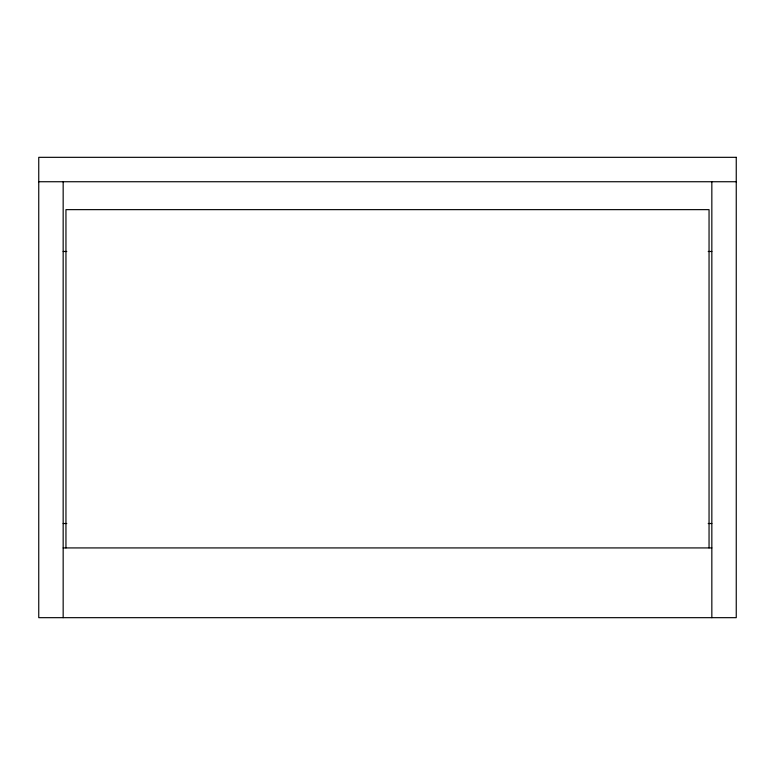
<?xml version="1.0" encoding="UTF-8"?>
<svg xmlns="http://www.w3.org/2000/svg" width="775" height="775" viewBox="0 0 775 775"><rect width="100%" height="100%" fill="white"/><g stroke="black" fill="none" stroke-linecap="round" stroke-linejoin="round"><path stroke-width="1.16" d="M38.75 181.737L736.25 181.737M63.163 251.488L66.795 251.488M708.205 251.488L711.837 251.488M63.163 523.512L66.795 523.512M708.205 523.512L711.837 523.512M63.163 547.925L711.837 547.925M711.837 181.737L711.837 617.675M709.048 547.925L709.048 209.638L65.953 209.638L65.953 547.925M63.163 181.737L63.163 617.675M736.25 157.325L38.75 157.325L38.75 617.675L736.25 617.675L736.25 157.325"/></g></svg>
